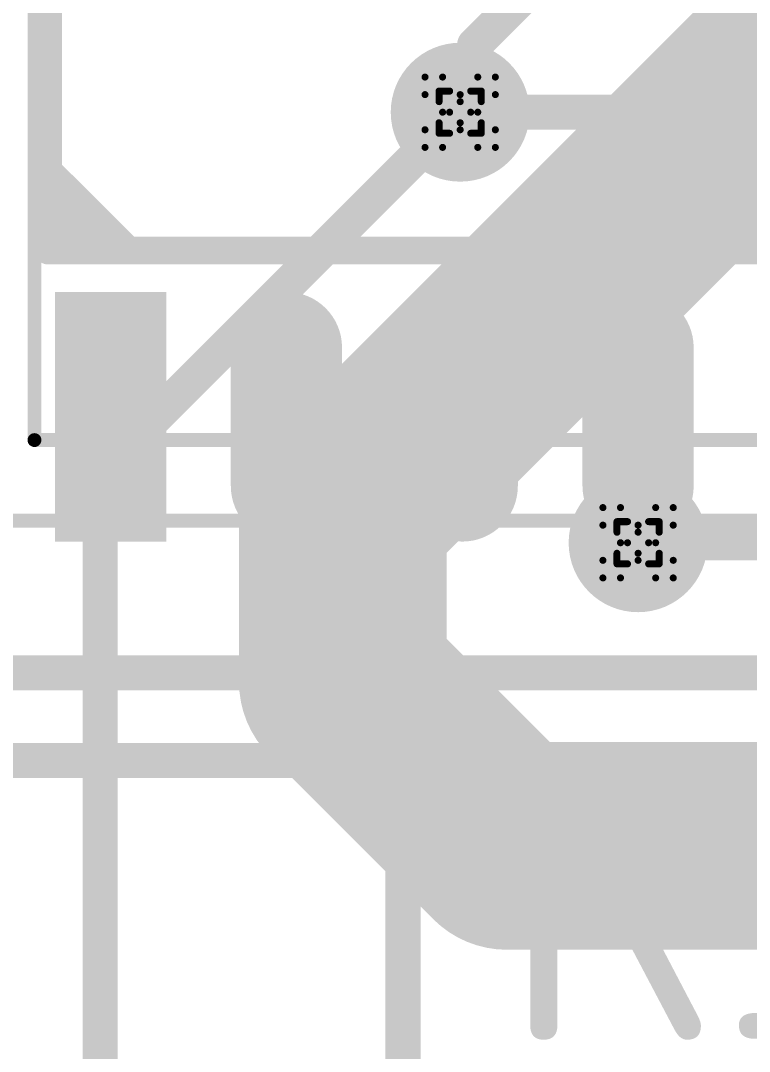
# Model space of a CAD drawing. Header units: millimetres. Extents: x 3219 to 51106, y -14166 to 2063.
# Drawn here: x 5626.83 to 5632.09, y 1778.37 to 1785.82 of the extents above; entities that cross this region are included whole.
import ezdxf

# ---------------------------------------------------------------- set-up
doc = ezdxf.new("R2010")
doc.units = ezdxf.units.MM
doc.layers.get('0').update_dxf_attribs({"lineweight": 53})
for name, color, linetype in [('Bottom Layer', 5, 'Continuous'), ('Bottom Solder', 6, 'Continuous'), ('Drill Drawing', 1, 'Continuous'), ('Mechanical 13', 56, 'Continuous'), ('Mechanical 15', 56, 'Continuous'), ('Top Layer', 1, 'Continuous'), ('Top Overlay', 2, 'Continuous'), ('Top Paste', 8, 'Continuous'), ('Top Solder', 216, 'Continuous')]:
    doc.layers.add(name, color=color, linetype=linetype)
doc.styles.add('GOST type B', font='GOST_B.TTF', dxfattribs={"height": 3.5})

# ---------------------------------------------------------------- blocks, each defined once
blk = doc.blocks.new('14_SOIC_96')
at = {"layer": 'Mechanical 13'}
h = blk.add_hatch(color=56, dxfattribs=at)
edge = h.paths.add_edge_path()
edge.add_arc((0.5, 0), 0.25, 0, 360)
at = {"layer": 'Top Layer'}
blk.add_hatch(color=1, dxfattribs=at).paths.add_polyline_path([(-0.8, 0.3), (0.8, 0.3), (0.8, -0.3), (-0.8, -0.3)])
h = blk.add_hatch(color=1, dxfattribs=at)
edge = h.paths.add_edge_path()
edge.add_arc((-0.5, -1.27), 0.3, 90, 270)
edge.add_line((-0.5, -1.57), (0.5, -1.57))
edge.add_arc((0.5, -1.27), 0.3, 270, 450)
edge.add_line((0.5, -0.97), (-0.5, -0.97))
h = blk.add_hatch(color=1, dxfattribs=at)
edge = h.paths.add_edge_path()
edge.add_arc((-0.5, -2.54), 0.3, 90, 270)
edge.add_line((-0.5, -2.84), (0.5, -2.84))
edge.add_arc((0.5, -2.54), 0.3, 270, 450)
edge.add_line((0.5, -2.24), (-0.5, -2.24))
h = blk.add_hatch(color=1, dxfattribs=at)
edge = h.paths.add_edge_path()
edge.add_arc((-0.5, -3.81), 0.3, 90, 270)
edge.add_line((-0.5, -4.11), (0.5, -4.11))
edge.add_arc((0.5, -3.81), 0.3, 270, 450)
edge.add_line((0.5, -3.51), (-0.5, -3.51))
at = {"layer": 'Top Overlay'}
blk.add_hatch(color=2, dxfattribs=at).paths.add_polyline_path([(1.2, 0.45), (1.2, -0.27), (1.92, 0.45)])
at = {"layer": 'Top Paste'}
blk.add_hatch(color=8, dxfattribs=at).paths.add_polyline_path([(-0.8, 0.3), (0.8, 0.3), (0.8, -0.3), (-0.8, -0.3)])
h = blk.add_hatch(color=8, dxfattribs=at)
edge = h.paths.add_edge_path()
edge.add_arc((-0.5, -1.27), 0.3, 90, 270)
edge.add_line((-0.5, -1.57), (0.5, -1.57))
edge.add_arc((0.5, -1.27), 0.3, 270, 450)
edge.add_line((0.5, -0.97), (-0.5, -0.97))
h = blk.add_hatch(color=8, dxfattribs=at)
edge = h.paths.add_edge_path()
edge.add_arc((-0.5, -2.54), 0.3, 90, 270)
edge.add_line((-0.5, -2.84), (0.5, -2.84))
edge.add_arc((0.5, -2.54), 0.3, 270, 450)
edge.add_line((0.5, -2.24), (-0.5, -2.24))
h = blk.add_hatch(color=8, dxfattribs=at)
edge = h.paths.add_edge_path()
edge.add_arc((-0.5, -3.81), 0.3, 90, 270)
edge.add_line((-0.5, -4.11), (0.5, -4.11))
edge.add_arc((0.5, -3.81), 0.3, 270, 450)
edge.add_line((0.5, -3.51), (-0.5, -3.51))
at = {"layer": 'Top Solder'}
blk.add_hatch(color=216, dxfattribs=at).paths.add_polyline_path([(-0.9016, 0.4016), (0.9016, 0.4016), (0.9016, -0.4016), (-0.9016, -0.4016)])
h = blk.add_hatch(color=216, dxfattribs=at)
edge = h.paths.add_edge_path()
edge.add_arc((-0.5, -1.27), 0.4016, 90, 270)
edge.add_line((-0.5, -1.6716), (0.5, -1.6716))
edge.add_arc((0.5, -1.27), 0.4016, 270, 450)
edge.add_line((0.5, -0.8684), (-0.5, -0.8684))
h = blk.add_hatch(color=216, dxfattribs=at)
edge = h.paths.add_edge_path()
edge.add_arc((-0.5, -2.54), 0.4016, 90, 270)
edge.add_line((-0.5, -2.9416), (0.5, -2.9416))
edge.add_arc((0.5, -2.54), 0.4016, 270, 450)
edge.add_line((0.5, -2.1384), (-0.5, -2.1384))
h = blk.add_hatch(color=216, dxfattribs=at)
edge = h.paths.add_edge_path()
edge.add_arc((-0.5, -3.81), 0.4016, 90, 270)
edge.add_line((-0.5, -4.2116), (0.5, -4.2116))
edge.add_arc((0.5, -3.81), 0.4016, 270, 450)
edge.add_line((0.5, -3.4084), (-0.5, -3.4084))
at = {"layer": 'Mechanical 13'}
for points in [[(-0.1683, 0.55, 0.1, 0.1, 0), (5.9685, 0.55, 0.1, 0.1, 0)], [(-0.1683, 0.55, 0.1, 0.1, 0), (-0.1683, -8.15, 0.1, 0.1, 0)]]:
    blk.add_lwpolyline(points, format="xyseb", dxfattribs=at)
blk.add_lwpolyline([(-0.1933, 0.55, 0.05, 0.05, 1), (-0.1433, 0.55, 0.05, 0.05, 1)], format="xyseb", close=True, dxfattribs=at)
blk.add_lwpolyline([(-0.1933, 0.55, 0.05, 0.05, 1), (-0.1433, 0.55, 0.05, 0.05, 1)], format="xyseb", close=True, dxfattribs=at)
at = {"layer": 'Mechanical 15'}
blk.add_lwpolyline([(-0.75, 0.75, 0.1, 0.1, 0), (-0.75, -8.25, 0.1, 0.1, 0)], format="xyseb", dxfattribs=at)
at = {"layer": 'Top Overlay'}
for points in [[(1.2, 0.45, 0.2, 0.2, 0), (1.2, -8.05, 0.2, 0.2, 0)], [(1.2, 0.45, 0.2, 0.2, 0), (4.7, 0.45, 0.2, 0.2, 0)]]:
    blk.add_lwpolyline(points, format="xyseb", dxfattribs=at)
blk.add_lwpolyline([(1.15, 0.45, 0.1, 0.1, 1), (1.25, 0.45, 0.1, 0.1, 1)], format="xyseb", close=True, dxfattribs=at)
blk.add_lwpolyline([(1.15, 0.45, 0.1, 0.1, 1), (1.25, 0.45, 0.1, 0.1, 1)], format="xyseb", close=True, dxfattribs=at)

msp = doc.modelspace()

# ---------------------------------------------------------------- hatches: boundary and pattern name
at = {"layer": 'Bottom Layer'}
h = msp.add_hatch(color=5, dxfattribs=at)
edge = h.paths.add_edge_path()
edge.add_arc((5630.0035, 1785.1581), 0.4, 0, 360)
h = msp.add_hatch(color=5, dxfattribs=at)
edge = h.paths.add_edge_path()
edge.add_arc((5631.2885, 1782.0481), 0.4, 0, 360)
at = {"layer": 'Bottom Solder'}
h = msp.add_hatch(color=6, dxfattribs=at)
edge = h.paths.add_edge_path()
edge.add_arc((5630.0035, 1785.1581), 0.5016, 0, 360)
h = msp.add_hatch(color=6, dxfattribs=at)
edge = h.paths.add_edge_path()
edge.add_arc((5631.2885, 1782.0481), 0.5016, 0, 360)
at = {"layer": 'Top Layer'}
h = msp.add_hatch(color=1, dxfattribs=at)
edge = h.paths.add_edge_path()
edge.add_arc((5630.0035, 1785.1581), 0.4, 0, 360)
h = msp.add_hatch(color=1, dxfattribs=at)
edge = h.paths.add_edge_path()
edge.add_arc((5631.2885, 1782.0481), 0.4, 0, 360)
at = {"layer": 'Top Solder'}
h = msp.add_hatch(color=216, dxfattribs=at)
edge = h.paths.add_edge_path()
edge.add_arc((5630.0035, 1785.1581), 0.5016, 0, 360)
h = msp.add_hatch(color=216, dxfattribs=at)
edge = h.paths.add_edge_path()
edge.add_arc((5631.2885, 1782.0481), 0.5016, 0, 360)

# ---------------------------------------------------------------- linework, layer by layer
at = {"layer": 'Bottom Layer'}
for points in [[(5630.108, 1785.6436, 0.254, 0.254, 0), (5631.8035, 1787.3391, 0.254, 0.254, 0)], [(5629.1559, 1782.2854, 1.5, 1.5, 0), (5633.2075, 1786.3371, 1.5, 1.5, 0)], [(5630.108, 1785.2626, 0.254, 0.254, 0), (5630.108, 1785.6436, 0.254, 0.254, 0)], [(5627.4035, 1782.5581, 0.254, 0.254, 0), (5630.108, 1785.2626, 0.254, 0.254, 0)], [(5629.1559, 1781.0428, 1.5, 1.5, 0), (5629.1559, 1782.2854, 1.5, 1.5, 0)], [(5627.4035, 1776.0309, 0.254, 0.254, 0), (5627.4035, 1782.5581, 0.254, 0.254, 0)], [(5631.2885, 1782.0481, 0.254, 0.254, 0), (5633.3692, 1782.0481, 0.254, 0.254, 0)], [(5629.1559, 1781.0428, 1.5, 1.5, 0), (5630.3405, 1779.8581, 1.5, 1.5, 0)], [(5630.3405, 1779.8581, 1.5, 1.5, 0), (5635.7285, 1779.8581, 1.5, 1.5, 0)]]:
    msp.add_lwpolyline(points, format="xyseb", dxfattribs=at)
for points in [[(5630.0445, 1785.6436, 0.127, 0.127, 1), (5630.1715, 1785.6436, 0.127, 0.127, 1)], [(5630.0445, 1785.6436, 0.127, 0.127, 1), (5630.1715, 1785.6436, 0.127, 0.127, 1)], [(5630.0445, 1785.2626, 0.127, 0.127, 1), (5630.1715, 1785.2626, 0.127, 0.127, 1)], [(5630.0445, 1785.2626, 0.127, 0.127, 1), (5630.1715, 1785.2626, 0.127, 0.127, 1)], [(5628.7809, 1782.2854, 0.75, 0.75, 1), (5629.5309, 1782.2854, 0.75, 0.75, 1)], [(5628.7809, 1782.2854, 0.75, 0.75, 1), (5629.5309, 1782.2854, 0.75, 0.75, 1)], [(5627.34, 1782.5581, 0.127, 0.127, 1), (5627.467, 1782.5581, 0.127, 0.127, 1)], [(5627.34, 1782.5581, 0.127, 0.127, 1), (5627.467, 1782.5581, 0.127, 0.127, 1)], [(5631.225, 1782.0481, 0.127, 0.127, 1), (5631.352, 1782.0481, 0.127, 0.127, 1)], [(5628.7809, 1781.0428, 0.75, 0.75, 1), (5629.5309, 1781.0428, 0.75, 0.75, 1)], [(5628.7809, 1781.0428, 0.75, 0.75, 1), (5629.5309, 1781.0428, 0.75, 0.75, 1)], [(5629.9655, 1779.8581, 0.75, 0.75, 1), (5630.7155, 1779.8581, 0.75, 0.75, 1)], [(5629.9655, 1779.8581, 0.75, 0.75, 1), (5630.7155, 1779.8581, 0.75, 0.75, 1)]]:
    msp.add_lwpolyline(points, format="xyseb", close=True, dxfattribs=at)
at = {"layer": 'Drill Drawing'}
for points in [[(5629.7495, 1785.2851, 0.0508, 0.0508, 0), (5629.7495, 1785.4121, 0.0508, 0.0508, 0)], [(5629.7495, 1785.4121, 0.0508, 0.0508, 0), (5629.8765, 1785.4121, 0.0508, 0.0508, 0)], [(5629.8765, 1785.4121, 0.0508, 0.0508, 0), (5630.0035, 1785.2851, 0.0508, 0.0508, 0)], [(5630.0035, 1785.2851, 0.0508, 0.0508, 0), (5630.1305, 1785.4121, 0.0508, 0.0508, 0)], [(5630.1305, 1785.4121, 0.0508, 0.0508, 0), (5630.2575, 1785.4121, 0.0508, 0.0508, 0)], [(5630.2575, 1785.2851, 0.0508, 0.0508, 0), (5630.2575, 1785.4121, 0.0508, 0.0508, 0)], [(5629.7495, 1785.2851, 0.0508, 0.0508, 0), (5629.8765, 1785.1581, 0.0508, 0.0508, 0)], [(5629.8511, 1785.2343, 0.0508, 0.0508, 0), (5629.8511, 1785.3105, 0.0508, 0.0508, 0)], [(5629.8511, 1785.3105, 0.0508, 0.0508, 0), (5629.9273, 1785.3105, 0.0508, 0.0508, 0)], [(5629.9273, 1785.3105, 0.0508, 0.0508, 0), (5630.0035, 1785.2343, 0.0508, 0.0508, 0)], [(5630.0035, 1785.2343, 0.0508, 0.0508, 0), (5630.0797, 1785.3105, 0.0508, 0.0508, 0)], [(5630.0797, 1785.3105, 0.0508, 0.0508, 0), (5630.1559, 1785.3105, 0.0508, 0.0508, 0)], [(5630.1305, 1785.1581, 0.0508, 0.0508, 0), (5630.2575, 1785.2851, 0.0508, 0.0508, 0)], [(5630.1559, 1785.2343, 0.0508, 0.0508, 0), (5630.1559, 1785.3105, 0.0508, 0.0508, 0)], [(5629.8511, 1785.2343, 0.0508, 0.0508, 0), (5629.9273, 1785.1581, 0.0508, 0.0508, 0)], [(5630.0797, 1785.1581, 0.0508, 0.0508, 0), (5630.1559, 1785.2343, 0.0508, 0.0508, 0)], [(5629.7495, 1785.0311, 0.0508, 0.0508, 0), (5629.8765, 1785.1581, 0.0508, 0.0508, 0)], [(5629.8511, 1785.0819, 0.0508, 0.0508, 0), (5629.9273, 1785.1581, 0.0508, 0.0508, 0)], [(5630.0797, 1785.1581, 0.0508, 0.0508, 0), (5630.1559, 1785.0819, 0.0508, 0.0508, 0)], [(5630.1305, 1785.1581, 0.0508, 0.0508, 0), (5630.2575, 1785.0311, 0.0508, 0.0508, 0)], [(5629.7495, 1784.9041, 0.0508, 0.0508, 0), (5629.7495, 1785.0311, 0.0508, 0.0508, 0)], [(5629.8511, 1785.0057, 0.0508, 0.0508, 0), (5629.8511, 1785.0819, 0.0508, 0.0508, 0)], [(5629.8765, 1784.9041, 0.0508, 0.0508, 0), (5630.0035, 1785.0311, 0.0508, 0.0508, 0)], [(5629.9273, 1785.0057, 0.0508, 0.0508, 0), (5630.0035, 1785.0819, 0.0508, 0.0508, 0)], [(5630.0035, 1785.0819, 0.0508, 0.0508, 0), (5630.0797, 1785.0057, 0.0508, 0.0508, 0)], [(5630.0035, 1785.0311, 0.0508, 0.0508, 0), (5630.1305, 1784.9041, 0.0508, 0.0508, 0)], [(5630.1559, 1785.0057, 0.0508, 0.0508, 0), (5630.1559, 1785.0819, 0.0508, 0.0508, 0)], [(5630.2575, 1784.9041, 0.0508, 0.0508, 0), (5630.2575, 1785.0311, 0.0508, 0.0508, 0)], [(5629.8511, 1785.0057, 0.0508, 0.0508, 0), (5629.9273, 1785.0057, 0.0508, 0.0508, 0)], [(5630.0797, 1785.0057, 0.0508, 0.0508, 0), (5630.1559, 1785.0057, 0.0508, 0.0508, 0)], [(5629.7495, 1784.9041, 0.0508, 0.0508, 0), (5629.8765, 1784.9041, 0.0508, 0.0508, 0)], [(5630.1305, 1784.9041, 0.0508, 0.0508, 0), (5630.2575, 1784.9041, 0.0508, 0.0508, 0)], [(5631.0345, 1782.1751, 0.0508, 0.0508, 0), (5631.0345, 1782.3021, 0.0508, 0.0508, 0)], [(5631.0345, 1782.3021, 0.0508, 0.0508, 0), (5631.1615, 1782.3021, 0.0508, 0.0508, 0)], [(5631.1615, 1782.3021, 0.0508, 0.0508, 0), (5631.2885, 1782.1751, 0.0508, 0.0508, 0)], [(5631.2885, 1782.1751, 0.0508, 0.0508, 0), (5631.4155, 1782.3021, 0.0508, 0.0508, 0)], [(5631.4155, 1782.3021, 0.0508, 0.0508, 0), (5631.5425, 1782.3021, 0.0508, 0.0508, 0)], [(5631.5425, 1782.1751, 0.0508, 0.0508, 0), (5631.5425, 1782.3021, 0.0508, 0.0508, 0)], [(5631.1361, 1782.1243, 0.0508, 0.0508, 0), (5631.1361, 1782.2005, 0.0508, 0.0508, 0)], [(5631.1361, 1782.2005, 0.0508, 0.0508, 0), (5631.2123, 1782.2005, 0.0508, 0.0508, 0)], [(5631.2123, 1782.2005, 0.0508, 0.0508, 0), (5631.2885, 1782.1243, 0.0508, 0.0508, 0)], [(5631.2885, 1782.1243, 0.0508, 0.0508, 0), (5631.3647, 1782.2005, 0.0508, 0.0508, 0)], [(5631.3647, 1782.2005, 0.0508, 0.0508, 0), (5631.4409, 1782.2005, 0.0508, 0.0508, 0)], [(5631.4409, 1782.1243, 0.0508, 0.0508, 0), (5631.4409, 1782.2005, 0.0508, 0.0508, 0)], [(5631.0345, 1782.1751, 0.0508, 0.0508, 0), (5631.1615, 1782.0481, 0.0508, 0.0508, 0)], [(5631.1361, 1782.1243, 0.0508, 0.0508, 0), (5631.2123, 1782.0481, 0.0508, 0.0508, 0)], [(5631.3647, 1782.0481, 0.0508, 0.0508, 0), (5631.4409, 1782.1243, 0.0508, 0.0508, 0)], [(5631.4155, 1782.0481, 0.0508, 0.0508, 0), (5631.5425, 1782.1751, 0.0508, 0.0508, 0)], [(5631.0345, 1781.9211, 0.0508, 0.0508, 0), (5631.1615, 1782.0481, 0.0508, 0.0508, 0)], [(5631.1361, 1781.9719, 0.0508, 0.0508, 0), (5631.2123, 1782.0481, 0.0508, 0.0508, 0)], [(5631.3647, 1782.0481, 0.0508, 0.0508, 0), (5631.4409, 1781.9719, 0.0508, 0.0508, 0)], [(5631.4155, 1782.0481, 0.0508, 0.0508, 0), (5631.5425, 1781.9211, 0.0508, 0.0508, 0)], [(5631.1361, 1781.8957, 0.0508, 0.0508, 0), (5631.1361, 1781.9719, 0.0508, 0.0508, 0)], [(5631.2123, 1781.8957, 0.0508, 0.0508, 0), (5631.2885, 1781.9719, 0.0508, 0.0508, 0)], [(5631.2885, 1781.9719, 0.0508, 0.0508, 0), (5631.3647, 1781.8957, 0.0508, 0.0508, 0)], [(5631.4409, 1781.8957, 0.0508, 0.0508, 0), (5631.4409, 1781.9719, 0.0508, 0.0508, 0)], [(5631.0345, 1781.7941, 0.0508, 0.0508, 0), (5631.0345, 1781.9211, 0.0508, 0.0508, 0)], [(5631.1361, 1781.8957, 0.0508, 0.0508, 0), (5631.2123, 1781.8957, 0.0508, 0.0508, 0)], [(5631.1615, 1781.7941, 0.0508, 0.0508, 0), (5631.2885, 1781.9211, 0.0508, 0.0508, 0)], [(5631.2885, 1781.9211, 0.0508, 0.0508, 0), (5631.4155, 1781.7941, 0.0508, 0.0508, 0)], [(5631.3647, 1781.8957, 0.0508, 0.0508, 0), (5631.4409, 1781.8957, 0.0508, 0.0508, 0)], [(5631.5425, 1781.7941, 0.0508, 0.0508, 0), (5631.5425, 1781.9211, 0.0508, 0.0508, 0)], [(5631.0345, 1781.7941, 0.0508, 0.0508, 0), (5631.1615, 1781.7941, 0.0508, 0.0508, 0)], [(5631.4155, 1781.7941, 0.0508, 0.0508, 0), (5631.5425, 1781.7941, 0.0508, 0.0508, 0)]]:
    msp.add_lwpolyline(points, format="xyseb", dxfattribs=at)
for points in [[(5629.7368, 1785.4121, 0.0254, 0.0254, 1), (5629.7622, 1785.4121, 0.0254, 0.0254, 1)], [(5629.7368, 1785.4121, 0.0254, 0.0254, 1), (5629.7622, 1785.4121, 0.0254, 0.0254, 1)], [(5629.8638, 1785.4121, 0.0254, 0.0254, 1), (5629.8892, 1785.4121, 0.0254, 0.0254, 1)], [(5629.8638, 1785.4121, 0.0254, 0.0254, 1), (5629.8892, 1785.4121, 0.0254, 0.0254, 1)], [(5630.1178, 1785.4121, 0.0254, 0.0254, 1), (5630.1432, 1785.4121, 0.0254, 0.0254, 1)], [(5630.1178, 1785.4121, 0.0254, 0.0254, 1), (5630.1432, 1785.4121, 0.0254, 0.0254, 1)], [(5630.2448, 1785.4121, 0.0254, 0.0254, 1), (5630.2702, 1785.4121, 0.0254, 0.0254, 1)], [(5630.2448, 1785.4121, 0.0254, 0.0254, 1), (5630.2702, 1785.4121, 0.0254, 0.0254, 1)], [(5629.7368, 1785.2851, 0.0254, 0.0254, 1), (5629.7622, 1785.2851, 0.0254, 0.0254, 1)], [(5629.7368, 1785.2851, 0.0254, 0.0254, 1), (5629.7622, 1785.2851, 0.0254, 0.0254, 1)], [(5629.8384, 1785.3105, 0.0254, 0.0254, 1), (5629.8638, 1785.3105, 0.0254, 0.0254, 1)], [(5629.8384, 1785.3105, 0.0254, 0.0254, 1), (5629.8638, 1785.3105, 0.0254, 0.0254, 1)], [(5629.9146, 1785.3105, 0.0254, 0.0254, 1), (5629.94, 1785.3105, 0.0254, 0.0254, 1)], [(5629.9146, 1785.3105, 0.0254, 0.0254, 1), (5629.94, 1785.3105, 0.0254, 0.0254, 1)], [(5629.9908, 1785.2851, 0.0254, 0.0254, 1), (5630.0162, 1785.2851, 0.0254, 0.0254, 1)], [(5629.9908, 1785.2851, 0.0254, 0.0254, 1), (5630.0162, 1785.2851, 0.0254, 0.0254, 1)], [(5630.067, 1785.3105, 0.0254, 0.0254, 1), (5630.0924, 1785.3105, 0.0254, 0.0254, 1)], [(5630.067, 1785.3105, 0.0254, 0.0254, 1), (5630.0924, 1785.3105, 0.0254, 0.0254, 1)], [(5630.1432, 1785.3105, 0.0254, 0.0254, 1), (5630.1686, 1785.3105, 0.0254, 0.0254, 1)], [(5630.1432, 1785.3105, 0.0254, 0.0254, 1), (5630.1686, 1785.3105, 0.0254, 0.0254, 1)], [(5630.2448, 1785.2851, 0.0254, 0.0254, 1), (5630.2702, 1785.2851, 0.0254, 0.0254, 1)], [(5630.2448, 1785.2851, 0.0254, 0.0254, 1), (5630.2702, 1785.2851, 0.0254, 0.0254, 1)], [(5629.8384, 1785.2343, 0.0254, 0.0254, 1), (5629.8638, 1785.2343, 0.0254, 0.0254, 1)], [(5629.8384, 1785.2343, 0.0254, 0.0254, 1), (5629.8638, 1785.2343, 0.0254, 0.0254, 1)], [(5629.9908, 1785.2343, 0.0254, 0.0254, 1), (5630.0162, 1785.2343, 0.0254, 0.0254, 1)], [(5629.9908, 1785.2343, 0.0254, 0.0254, 1), (5630.0162, 1785.2343, 0.0254, 0.0254, 1)], [(5630.1432, 1785.2343, 0.0254, 0.0254, 1), (5630.1686, 1785.2343, 0.0254, 0.0254, 1)], [(5630.1432, 1785.2343, 0.0254, 0.0254, 1), (5630.1686, 1785.2343, 0.0254, 0.0254, 1)], [(5629.8638, 1785.1581, 0.0254, 0.0254, 1), (5629.8892, 1785.1581, 0.0254, 0.0254, 1)], [(5629.8638, 1785.1581, 0.0254, 0.0254, 1), (5629.8892, 1785.1581, 0.0254, 0.0254, 1)], [(5629.9146, 1785.1581, 0.0254, 0.0254, 1), (5629.94, 1785.1581, 0.0254, 0.0254, 1)], [(5629.9146, 1785.1581, 0.0254, 0.0254, 1), (5629.94, 1785.1581, 0.0254, 0.0254, 1)], [(5630.067, 1785.1581, 0.0254, 0.0254, 1), (5630.0924, 1785.1581, 0.0254, 0.0254, 1)], [(5630.067, 1785.1581, 0.0254, 0.0254, 1), (5630.0924, 1785.1581, 0.0254, 0.0254, 1)], [(5630.1178, 1785.1581, 0.0254, 0.0254, 1), (5630.1432, 1785.1581, 0.0254, 0.0254, 1)], [(5630.1178, 1785.1581, 0.0254, 0.0254, 1), (5630.1432, 1785.1581, 0.0254, 0.0254, 1)], [(5629.7368, 1785.0311, 0.0254, 0.0254, 1), (5629.7622, 1785.0311, 0.0254, 0.0254, 1)], [(5629.7368, 1785.0311, 0.0254, 0.0254, 1), (5629.7622, 1785.0311, 0.0254, 0.0254, 1)], [(5629.8384, 1785.0819, 0.0254, 0.0254, 1), (5629.8638, 1785.0819, 0.0254, 0.0254, 1)], [(5629.8384, 1785.0819, 0.0254, 0.0254, 1), (5629.8638, 1785.0819, 0.0254, 0.0254, 1)], [(5629.9908, 1785.0819, 0.0254, 0.0254, 1), (5630.0162, 1785.0819, 0.0254, 0.0254, 1)], [(5629.9908, 1785.0819, 0.0254, 0.0254, 1), (5630.0162, 1785.0819, 0.0254, 0.0254, 1)], [(5629.9908, 1785.0311, 0.0254, 0.0254, 1), (5630.0162, 1785.0311, 0.0254, 0.0254, 1)], [(5629.9908, 1785.0311, 0.0254, 0.0254, 1), (5630.0162, 1785.0311, 0.0254, 0.0254, 1)], [(5630.1432, 1785.0819, 0.0254, 0.0254, 1), (5630.1686, 1785.0819, 0.0254, 0.0254, 1)], [(5630.1432, 1785.0819, 0.0254, 0.0254, 1), (5630.1686, 1785.0819, 0.0254, 0.0254, 1)], [(5630.2448, 1785.0311, 0.0254, 0.0254, 1), (5630.2702, 1785.0311, 0.0254, 0.0254, 1)], [(5630.2448, 1785.0311, 0.0254, 0.0254, 1), (5630.2702, 1785.0311, 0.0254, 0.0254, 1)], [(5629.8384, 1785.0057, 0.0254, 0.0254, 1), (5629.8638, 1785.0057, 0.0254, 0.0254, 1)], [(5629.8384, 1785.0057, 0.0254, 0.0254, 1), (5629.8638, 1785.0057, 0.0254, 0.0254, 1)], [(5629.9146, 1785.0057, 0.0254, 0.0254, 1), (5629.94, 1785.0057, 0.0254, 0.0254, 1)], [(5629.9146, 1785.0057, 0.0254, 0.0254, 1), (5629.94, 1785.0057, 0.0254, 0.0254, 1)], [(5630.067, 1785.0057, 0.0254, 0.0254, 1), (5630.0924, 1785.0057, 0.0254, 0.0254, 1)], [(5630.067, 1785.0057, 0.0254, 0.0254, 1), (5630.0924, 1785.0057, 0.0254, 0.0254, 1)], [(5630.1432, 1785.0057, 0.0254, 0.0254, 1), (5630.1686, 1785.0057, 0.0254, 0.0254, 1)], [(5630.1432, 1785.0057, 0.0254, 0.0254, 1), (5630.1686, 1785.0057, 0.0254, 0.0254, 1)], [(5629.7368, 1784.9041, 0.0254, 0.0254, 1), (5629.7622, 1784.9041, 0.0254, 0.0254, 1)], [(5629.7368, 1784.9041, 0.0254, 0.0254, 1), (5629.7622, 1784.9041, 0.0254, 0.0254, 1)], [(5629.8638, 1784.9041, 0.0254, 0.0254, 1), (5629.8892, 1784.9041, 0.0254, 0.0254, 1)], [(5629.8638, 1784.9041, 0.0254, 0.0254, 1), (5629.8892, 1784.9041, 0.0254, 0.0254, 1)], [(5630.1178, 1784.9041, 0.0254, 0.0254, 1), (5630.1432, 1784.9041, 0.0254, 0.0254, 1)], [(5630.1178, 1784.9041, 0.0254, 0.0254, 1), (5630.1432, 1784.9041, 0.0254, 0.0254, 1)], [(5630.2448, 1784.9041, 0.0254, 0.0254, 1), (5630.2702, 1784.9041, 0.0254, 0.0254, 1)], [(5630.2448, 1784.9041, 0.0254, 0.0254, 1), (5630.2702, 1784.9041, 0.0254, 0.0254, 1)], [(5631.0218, 1782.3021, 0.0254, 0.0254, 1), (5631.0472, 1782.3021, 0.0254, 0.0254, 1)], [(5631.0218, 1782.3021, 0.0254, 0.0254, 1), (5631.0472, 1782.3021, 0.0254, 0.0254, 1)], [(5631.1488, 1782.3021, 0.0254, 0.0254, 1), (5631.1742, 1782.3021, 0.0254, 0.0254, 1)], [(5631.1488, 1782.3021, 0.0254, 0.0254, 1), (5631.1742, 1782.3021, 0.0254, 0.0254, 1)], [(5631.4028, 1782.3021, 0.0254, 0.0254, 1), (5631.4282, 1782.3021, 0.0254, 0.0254, 1)], [(5631.4028, 1782.3021, 0.0254, 0.0254, 1), (5631.4282, 1782.3021, 0.0254, 0.0254, 1)], [(5631.5298, 1782.3021, 0.0254, 0.0254, 1), (5631.5552, 1782.3021, 0.0254, 0.0254, 1)], [(5631.5298, 1782.3021, 0.0254, 0.0254, 1), (5631.5552, 1782.3021, 0.0254, 0.0254, 1)], [(5631.1234, 1782.2005, 0.0254, 0.0254, 1), (5631.1488, 1782.2005, 0.0254, 0.0254, 1)], [(5631.1234, 1782.2005, 0.0254, 0.0254, 1), (5631.1488, 1782.2005, 0.0254, 0.0254, 1)], [(5631.1996, 1782.2005, 0.0254, 0.0254, 1), (5631.225, 1782.2005, 0.0254, 0.0254, 1)], [(5631.1996, 1782.2005, 0.0254, 0.0254, 1), (5631.225, 1782.2005, 0.0254, 0.0254, 1)], [(5631.352, 1782.2005, 0.0254, 0.0254, 1), (5631.3774, 1782.2005, 0.0254, 0.0254, 1)], [(5631.352, 1782.2005, 0.0254, 0.0254, 1), (5631.3774, 1782.2005, 0.0254, 0.0254, 1)], [(5631.4282, 1782.2005, 0.0254, 0.0254, 1), (5631.4536, 1782.2005, 0.0254, 0.0254, 1)], [(5631.4282, 1782.2005, 0.0254, 0.0254, 1), (5631.4536, 1782.2005, 0.0254, 0.0254, 1)], [(5631.0218, 1782.1751, 0.0254, 0.0254, 1), (5631.0472, 1782.1751, 0.0254, 0.0254, 1)], [(5631.0218, 1782.1751, 0.0254, 0.0254, 1), (5631.0472, 1782.1751, 0.0254, 0.0254, 1)], [(5631.1234, 1782.1243, 0.0254, 0.0254, 1), (5631.1488, 1782.1243, 0.0254, 0.0254, 1)], [(5631.1234, 1782.1243, 0.0254, 0.0254, 1), (5631.1488, 1782.1243, 0.0254, 0.0254, 1)], [(5631.2758, 1782.1751, 0.0254, 0.0254, 1), (5631.3012, 1782.1751, 0.0254, 0.0254, 1)], [(5631.2758, 1782.1751, 0.0254, 0.0254, 1), (5631.3012, 1782.1751, 0.0254, 0.0254, 1)], [(5631.2758, 1782.1243, 0.0254, 0.0254, 1), (5631.3012, 1782.1243, 0.0254, 0.0254, 1)], [(5631.2758, 1782.1243, 0.0254, 0.0254, 1), (5631.3012, 1782.1243, 0.0254, 0.0254, 1)], [(5631.4282, 1782.1243, 0.0254, 0.0254, 1), (5631.4536, 1782.1243, 0.0254, 0.0254, 1)], [(5631.4282, 1782.1243, 0.0254, 0.0254, 1), (5631.4536, 1782.1243, 0.0254, 0.0254, 1)], [(5631.5298, 1782.1751, 0.0254, 0.0254, 1), (5631.5552, 1782.1751, 0.0254, 0.0254, 1)], [(5631.5298, 1782.1751, 0.0254, 0.0254, 1), (5631.5552, 1782.1751, 0.0254, 0.0254, 1)], [(5631.1488, 1782.0481, 0.0254, 0.0254, 1), (5631.1742, 1782.0481, 0.0254, 0.0254, 1)], [(5631.1488, 1782.0481, 0.0254, 0.0254, 1), (5631.1742, 1782.0481, 0.0254, 0.0254, 1)], [(5631.1996, 1782.0481, 0.0254, 0.0254, 1), (5631.225, 1782.0481, 0.0254, 0.0254, 1)], [(5631.1996, 1782.0481, 0.0254, 0.0254, 1), (5631.225, 1782.0481, 0.0254, 0.0254, 1)], [(5631.352, 1782.0481, 0.0254, 0.0254, 1), (5631.3774, 1782.0481, 0.0254, 0.0254, 1)], [(5631.352, 1782.0481, 0.0254, 0.0254, 1), (5631.3774, 1782.0481, 0.0254, 0.0254, 1)], [(5631.4028, 1782.0481, 0.0254, 0.0254, 1), (5631.4282, 1782.0481, 0.0254, 0.0254, 1)], [(5631.4028, 1782.0481, 0.0254, 0.0254, 1), (5631.4282, 1782.0481, 0.0254, 0.0254, 1)], [(5631.1234, 1781.9719, 0.0254, 0.0254, 1), (5631.1488, 1781.9719, 0.0254, 0.0254, 1)], [(5631.1234, 1781.9719, 0.0254, 0.0254, 1), (5631.1488, 1781.9719, 0.0254, 0.0254, 1)], [(5631.2758, 1781.9719, 0.0254, 0.0254, 1), (5631.3012, 1781.9719, 0.0254, 0.0254, 1)], [(5631.2758, 1781.9719, 0.0254, 0.0254, 1), (5631.3012, 1781.9719, 0.0254, 0.0254, 1)], [(5631.4282, 1781.9719, 0.0254, 0.0254, 1), (5631.4536, 1781.9719, 0.0254, 0.0254, 1)], [(5631.4282, 1781.9719, 0.0254, 0.0254, 1), (5631.4536, 1781.9719, 0.0254, 0.0254, 1)], [(5631.0218, 1781.9211, 0.0254, 0.0254, 1), (5631.0472, 1781.9211, 0.0254, 0.0254, 1)], [(5631.0218, 1781.9211, 0.0254, 0.0254, 1), (5631.0472, 1781.9211, 0.0254, 0.0254, 1)], [(5631.1234, 1781.8957, 0.0254, 0.0254, 1), (5631.1488, 1781.8957, 0.0254, 0.0254, 1)], [(5631.1234, 1781.8957, 0.0254, 0.0254, 1), (5631.1488, 1781.8957, 0.0254, 0.0254, 1)], [(5631.1996, 1781.8957, 0.0254, 0.0254, 1), (5631.225, 1781.8957, 0.0254, 0.0254, 1)], [(5631.1996, 1781.8957, 0.0254, 0.0254, 1), (5631.225, 1781.8957, 0.0254, 0.0254, 1)], [(5631.2758, 1781.9211, 0.0254, 0.0254, 1), (5631.3012, 1781.9211, 0.0254, 0.0254, 1)], [(5631.2758, 1781.9211, 0.0254, 0.0254, 1), (5631.3012, 1781.9211, 0.0254, 0.0254, 1)], [(5631.352, 1781.8957, 0.0254, 0.0254, 1), (5631.3774, 1781.8957, 0.0254, 0.0254, 1)], [(5631.352, 1781.8957, 0.0254, 0.0254, 1), (5631.3774, 1781.8957, 0.0254, 0.0254, 1)], [(5631.4282, 1781.8957, 0.0254, 0.0254, 1), (5631.4536, 1781.8957, 0.0254, 0.0254, 1)], [(5631.4282, 1781.8957, 0.0254, 0.0254, 1), (5631.4536, 1781.8957, 0.0254, 0.0254, 1)], [(5631.5298, 1781.9211, 0.0254, 0.0254, 1), (5631.5552, 1781.9211, 0.0254, 0.0254, 1)], [(5631.5298, 1781.9211, 0.0254, 0.0254, 1), (5631.5552, 1781.9211, 0.0254, 0.0254, 1)], [(5631.0218, 1781.7941, 0.0254, 0.0254, 1), (5631.0472, 1781.7941, 0.0254, 0.0254, 1)], [(5631.0218, 1781.7941, 0.0254, 0.0254, 1), (5631.0472, 1781.7941, 0.0254, 0.0254, 1)], [(5631.1488, 1781.7941, 0.0254, 0.0254, 1), (5631.1742, 1781.7941, 0.0254, 0.0254, 1)], [(5631.1488, 1781.7941, 0.0254, 0.0254, 1), (5631.1742, 1781.7941, 0.0254, 0.0254, 1)], [(5631.4028, 1781.7941, 0.0254, 0.0254, 1), (5631.4282, 1781.7941, 0.0254, 0.0254, 1)], [(5631.4028, 1781.7941, 0.0254, 0.0254, 1), (5631.4282, 1781.7941, 0.0254, 0.0254, 1)], [(5631.5298, 1781.7941, 0.0254, 0.0254, 1), (5631.5552, 1781.7941, 0.0254, 0.0254, 1)], [(5631.5298, 1781.7941, 0.0254, 0.0254, 1), (5631.5552, 1781.7941, 0.0254, 0.0254, 1)]]:
    msp.add_lwpolyline(points, format="xyseb", close=True, dxfattribs=at)
at = {"layer": 'Top Layer'}
for points in [[(5630.0035, 1785.1581, 0.254, 0.254, 0), (5632.4785, 1785.1581, 0.254, 0.254, 0)], [(5631.2885, 1782.0481, 0.254, 0.254, 0), (5631.2885, 1782.9581, 0.254, 0.254, 0)], [(5626.4785, 1781.1081, 0.254, 0.254, 0), (5633.3733, 1781.1081, 0.254, 0.254, 0)], [(5624.1365, 1780.4751, 0.254, 0.254, 0), (5629.0615, 1780.4751, 0.254, 0.254, 0)], [(5629.0615, 1780.4751, 0.254, 0.254, 0), (5629.5905, 1779.9461, 0.254, 0.254, 0)], [(5629.5905, 1776.9331, 0.254, 0.254, 0), (5629.5905, 1779.9461, 0.254, 0.254, 0)]]:
    msp.add_lwpolyline(points, format="xyseb", dxfattribs=at)
for points in [[(5629.94, 1785.1581, 0.127, 0.127, 1), (5630.067, 1785.1581, 0.127, 0.127, 1)], [(5631.225, 1782.9581, 0.127, 0.127, 1), (5631.352, 1782.9581, 0.127, 0.127, 1)], [(5631.225, 1782.0481, 0.127, 0.127, 1), (5631.352, 1782.0481, 0.127, 0.127, 1)], [(5628.998, 1780.4751, 0.127, 0.127, 1), (5629.125, 1780.4751, 0.127, 0.127, 1)], [(5628.998, 1780.4751, 0.127, 0.127, 1), (5629.125, 1780.4751, 0.127, 0.127, 1)], [(5629.527, 1779.9461, 0.127, 0.127, 1), (5629.654, 1779.9461, 0.127, 0.127, 1)], [(5629.527, 1779.9461, 0.127, 0.127, 1), (5629.654, 1779.9461, 0.127, 0.127, 1)]]:
    msp.add_lwpolyline(points, format="xyseb", close=True, dxfattribs=at)

# ---------------------------------------------------------------- block references
at = {"rotation": 90}
msp.add_blockref('14_SOIC_96', (5627.4785, 1782.9581), dxfattribs=at)

# ---------------------------------------------------------------- texts
at = {"layer": 'Top Overlay', "style": 'GOST type B'}
msp.add_text('R39', height=2, dxfattribs=at).set_placement((5630.3046, 1778.4582))

doc.saveas('drawing.dxf')
